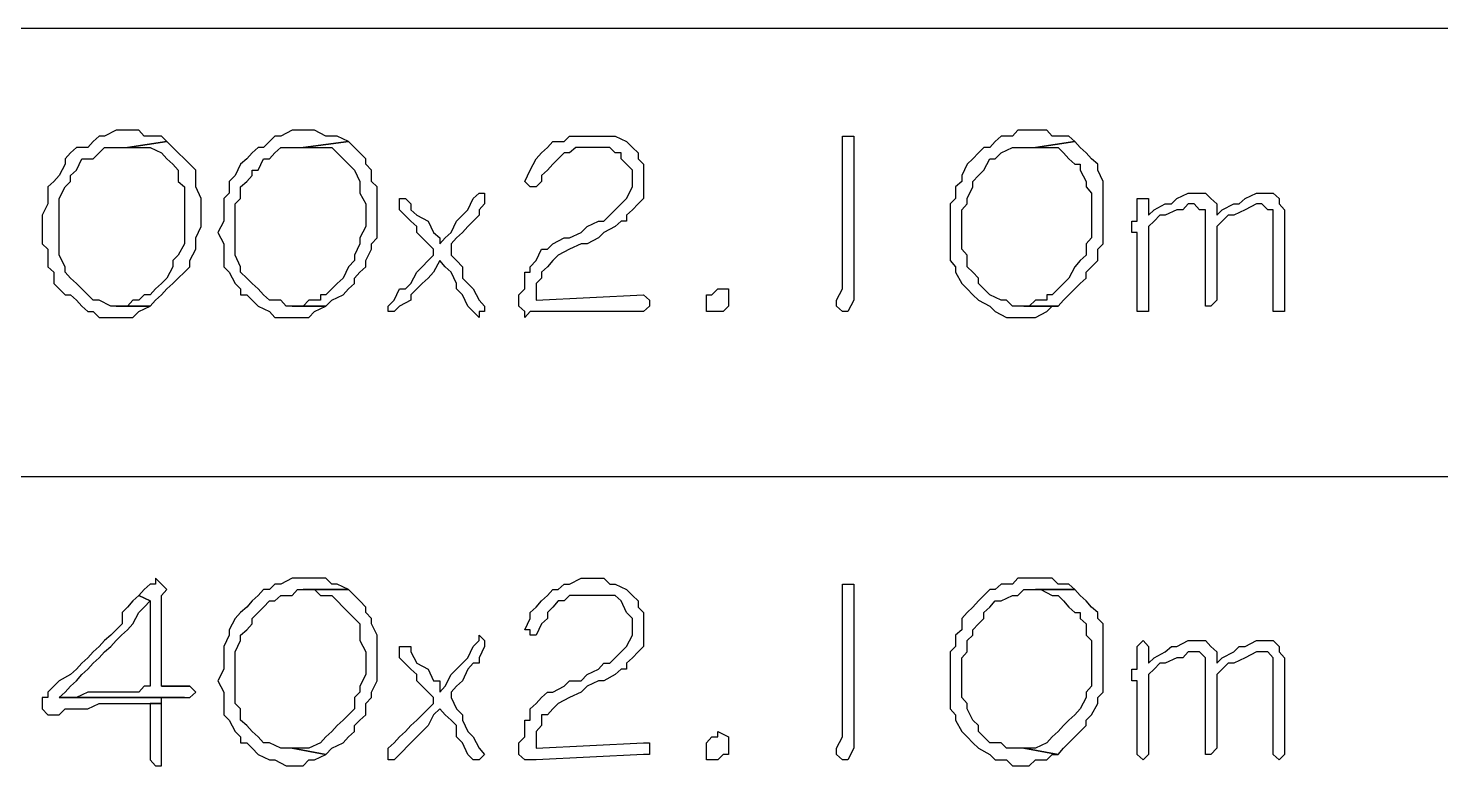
# Model space of a CAD drawing. Header units: millimetres. Extents: x -518.8 to -461.2, y 3.5 to 44.2.
# Drawn here: x -511.472 to -509.887, y 10.332 to 11.159 of the extents above; entities that cross this region are included whole.
import ezdxf

# ---------------------------------------------------------------- set-up
doc = ezdxf.new("R2010")
doc.units = ezdxf.units.MM
doc.header["$MEASUREMENT"] = 0
doc.layers.add('7', color=7, linetype='Continuous')
doc.layers.add('MYSOLIDS', color=7, linetype='Continuous')

msp = doc.modelspace()

# ---------------------------------------------------------------- linework, layer by layer
at = {"layer": '7'}
for points in [[(-513.9391, 11.1594), (-508.8339, 11.1594)], [(-513.9391, 10.6563), (-508.8339, 10.6563)]]:
    msp.add_lwpolyline(points, dxfattribs=at)
at = {"layer": 'MYSOLIDS'}
for points in [[(-511.3609, 11.0451), (-511.3669, 11.0451), (-511.3737, 11.0451), (-511.3865, 11.0383), (-511.3925, 11.0383), (-511.3993, 11.0323), (-511.4053, 11.0255), (-511.4181, 11.0255), (-511.4248, 11.0195), (-511.4308, 11.0127), (-511.4308, 11.0067), (-511.4376, 10.9939), (-511.4436, 10.9872), (-511.4504, 10.9812), (-511.4504, 10.9744), (-511.4504, 10.9684), (-511.4504, 10.9624), (-511.4564, 10.9496), (-511.4564, 10.9428), (-511.4564, 10.93), (-511.4564, 10.93), (-511.4564, 10.9172), (-511.4504, 10.9112), (-511.4504, 10.8985), (-511.4504, 10.8917), (-511.4436, 10.8857), (-511.4436, 10.8729), (-511.4376, 10.8669), (-511.4308, 10.8601), (-511.4248, 10.8601), (-511.4181, 10.8541), (-511.4121, 10.8473), (-511.4053, 10.8413), (-511.3993, 10.8413), (-511.3925, 10.8345), (-511.3797, 10.8345), (-511.3737, 10.8345), (-511.3669, 10.8345), (-511.3549, 10.8345), (-511.3481, 10.8413), (-511.3354, 10.8473), (-511.3354, 10.8473), (-511.3737, 10.8473), (-511.3737, 10.8473), (-511.3797, 10.8473), (-511.3925, 10.8541), (-511.3993, 10.8541), (-511.4053, 10.8601), (-511.4121, 10.8669), (-511.4181, 10.8729), (-511.4248, 10.8789), (-511.4308, 10.8857), (-511.4308, 10.8917), (-511.4376, 10.9045), (-511.4376, 10.9112), (-511.4376, 10.924), (-511.4376, 10.93), (-511.4376, 10.93), (-511.4376, 10.9428), (-511.4376, 10.9556), (-511.4376, 10.9624), (-511.4376, 10.9684), (-511.4308, 10.9812), (-511.4248, 10.9872), (-511.4248, 10.9939), (-511.4181, 11), (-511.4181, 11), (-511.4121, 11.0127), (-511.3993, 11.0127), (-511.3925, 11.0195), (-511.3865, 11.0255), (-511.3797, 11.0255), (-511.3669, 11.0255), (-511.3609, 11.0255), (-511.3166, 11.0323), (-511.3226, 11.0383), (-511.3293, 11.0383), (-511.3421, 11.0383), (-511.3481, 11.0451), (-511.3609, 11.0451), (-511.3609, 11.0451)], [(-511.3166, 11.0323), (-511.3609, 11.0255), (-511.3481, 11.0255), (-511.3421, 11.0255), (-511.3354, 11.0255), (-511.3226, 11.0195), (-511.3166, 11.0127), (-511.3098, 11.0067), (-511.3098, 11.0067), (-511.3038, 11), (-511.3038, 10.9872), (-511.297, 10.9812), (-511.297, 10.9744), (-511.297, 10.9624), (-511.297, 10.9496), (-511.297, 10.9496), (-511.297, 10.9428), (-511.297, 10.9368), (-511.297, 10.924), (-511.297, 10.9172), (-511.297, 10.9172), (-511.3038, 10.9045), (-511.3098, 10.8985), (-511.3098, 10.8917), (-511.3166, 10.8789), (-511.3226, 10.8729), (-511.3293, 10.8669), (-511.3354, 10.8601), (-511.3421, 10.8601), (-511.3481, 10.8541), (-511.3549, 10.8541), (-511.3609, 10.8473), (-511.3737, 10.8473), (-511.3354, 10.8473), (-511.3293, 10.8541), (-511.3226, 10.8601), (-511.3166, 10.8669), (-511.3098, 10.8729), (-511.3038, 10.8789), (-511.297, 10.8857), (-511.291, 10.8917), (-511.291, 10.8985), (-511.2842, 10.9112), (-511.2842, 10.9172), (-511.2842, 10.924), (-511.2782, 10.9368), (-511.2782, 10.9428), (-511.2782, 10.9556), (-511.2782, 10.9624), (-511.2782, 10.9684), (-511.2842, 10.9812), (-511.2842, 10.9872), (-511.2842, 11), (-511.291, 11.0067), (-511.297, 11.0127), (-511.3038, 11.0195), (-511.3038, 11.0195), (-511.3098, 11.0255), (-511.3166, 11.0323), (-511.3166, 11.0323)], [(-511.1572, 11.0451), (-511.1699, 11.0451), (-511.176, 11.0451), (-511.1887, 11.0383), (-511.1955, 11.0383), (-511.2015, 11.0323), (-511.2083, 11.0255), (-511.2143, 11.0255), (-511.2211, 11.0195), (-511.2271, 11.0127), (-511.2339, 11.0067), (-511.2399, 10.9939), (-511.2466, 10.9872), (-511.2466, 10.9812), (-511.2466, 10.9744), (-511.2527, 10.9684), (-511.2527, 10.9624), (-511.2527, 10.9496), (-511.2527, 10.9428), (-511.2594, 10.93), (-511.2594, 10.93), (-511.2527, 10.9172), (-511.2527, 10.9112), (-511.2527, 10.8985), (-511.2527, 10.8917), (-511.2466, 10.8857), (-511.2399, 10.8729), (-511.2339, 10.8669), (-511.2339, 10.8601), (-511.2271, 10.8601), (-511.2211, 10.8541), (-511.2143, 10.8473), (-511.2015, 10.8413), (-511.2015, 10.8413), (-511.1955, 10.8345), (-511.1827, 10.8345), (-511.176, 10.8345), (-511.1639, 10.8345), (-511.1572, 10.8345), (-511.1511, 10.8413), (-511.1384, 10.8473), (-511.1384, 10.8473), (-511.176, 10.8473), (-511.176, 10.8473), (-511.1827, 10.8473), (-511.1887, 10.8541), (-511.2015, 10.8541), (-511.2083, 10.8601), (-511.2143, 10.8669), (-511.2211, 10.8729), (-511.2271, 10.8789), (-511.2339, 10.8857), (-511.2339, 10.8917), (-511.2399, 10.9045), (-511.2399, 10.9112), (-511.2399, 10.924), (-511.2399, 10.93), (-511.2399, 10.93), (-511.2399, 10.9428), (-511.2399, 10.9556), (-511.2399, 10.9624), (-511.2339, 10.9684), (-511.2339, 10.9812), (-511.2271, 10.9872), (-511.2211, 10.9939), (-511.2211, 11), (-511.2143, 11), (-511.2083, 11.0127), (-511.2015, 11.0127), (-511.1955, 11.0195), (-511.1887, 11.0255), (-511.176, 11.0255), (-511.1699, 11.0255), (-511.1639, 11.0255), (-511.1128, 11.0323), (-511.1256, 11.0383), (-511.1316, 11.0383), (-511.1384, 11.0383), (-511.1511, 11.0451), (-511.1572, 11.0451), (-511.1572, 11.0451)], [(-511.1128, 11.0323), (-511.1639, 11.0255), (-511.1511, 11.0255), (-511.1444, 11.0255), (-511.1316, 11.0255), (-511.1256, 11.0195), (-511.1188, 11.0127), (-511.1128, 11.0067), (-511.1128, 11.0067), (-511.106, 11), (-511.1, 10.9872), (-511.1, 10.9812), (-511.1, 10.9744), (-511.0933, 10.9624), (-511.0933, 10.9496), (-511.0933, 10.9496), (-511.0933, 10.9428), (-511.0933, 10.9368), (-511.1, 10.924), (-511.1, 10.9172), (-511.1, 10.9172), (-511.106, 10.9045), (-511.106, 10.8985), (-511.1128, 10.8917), (-511.1188, 10.8789), (-511.1256, 10.8729), (-511.1316, 10.8669), (-511.1384, 10.8601), (-511.1444, 10.8601), (-511.1444, 10.8541), (-511.1572, 10.8541), (-511.1639, 10.8473), (-511.176, 10.8473), (-511.1384, 10.8473), (-511.1316, 10.8541), (-511.1188, 10.8601), (-511.1128, 10.8669), (-511.106, 10.8729), (-511.106, 10.8789), (-511.1, 10.8857), (-511.0933, 10.8917), (-511.0933, 10.8985), (-511.0872, 10.9112), (-511.0872, 10.9172), (-511.0805, 10.924), (-511.0805, 10.9368), (-511.0805, 10.9428), (-511.0805, 10.9556), (-511.0805, 10.9624), (-511.0805, 10.9684), (-511.0805, 10.9812), (-511.0872, 10.9872), (-511.0872, 11), (-511.0933, 11.0067), (-511.0933, 11.0127), (-511.1, 11.0195), (-511.1, 11.0195), (-511.106, 11.0255), (-511.1128, 11.0323), (-511.1128, 11.0323)], [(-510.9023, 10.8541), (-510.782, 10.8601), (-510.7752, 10.8541), (-510.7752, 10.8541), (-510.7752, 10.8473), (-510.7752, 10.8473), (-510.7752, 10.8473), (-510.7752, 10.8473), (-510.782, 10.8413), (-510.782, 10.8413), (-510.9023, 10.8413), (-510.909, 10.8413), (-510.909, 10.8413), (-510.9151, 10.8345), (-510.9151, 10.8345), (-510.9151, 10.8413), (-510.9151, 10.8413), (-510.9218, 10.8473), (-510.9218, 10.8473), (-510.9218, 10.8601), (-510.9151, 10.8669), (-510.9151, 10.8729), (-510.9151, 10.8857), (-510.909, 10.8857), (-510.909, 10.8917), (-510.9023, 10.8985), (-510.8963, 10.9112), (-510.8895, 10.9112), (-510.8835, 10.9172), (-510.8835, 10.9172), (-510.8707, 10.924), (-510.8647, 10.924), (-510.8519, 10.93), (-510.8451, 10.9368), (-510.8324, 10.9428), (-510.8263, 10.9428), (-510.8196, 10.9496), (-510.8196, 10.9496), (-510.8136, 10.9556), (-510.8068, 10.9624), (-510.8008, 10.9684), (-510.794, 10.9812), (-510.794, 10.9872), (-510.794, 10.9939), (-510.794, 11), (-510.8008, 11.0067), (-510.8068, 11.0127), (-510.8068, 11.0195), (-510.8136, 11.0195), (-510.8196, 11.0255), (-510.8324, 11.0255), (-510.8391, 11.0255), (-510.8519, 11.0255), (-510.8579, 11.0255), (-510.8647, 11.0195), (-510.8707, 11.0195), (-510.8775, 11.0127), (-510.8835, 11.0067), (-510.8895, 11), (-510.8895, 11), (-510.8963, 10.9939), (-510.8963, 10.9872), (-510.9023, 10.9812), (-510.909, 10.9812), (-510.909, 10.9812), (-510.909, 10.9812), (-510.9151, 10.9872), (-510.9151, 10.9872), (-510.909, 11), (-510.909, 11), (-510.9023, 11.0127), (-510.8963, 11.0195), (-510.8963, 11.0195), (-510.8895, 11.0255), (-510.8835, 11.0323), (-510.8775, 11.0323), (-510.8707, 11.0323), (-510.8647, 11.0383), (-510.8519, 11.0383), (-510.8451, 11.0383), (-510.8391, 11.0383), (-510.8263, 11.0383), (-510.8196, 11.0383), (-510.8136, 11.0383), (-510.8008, 11.0323), (-510.794, 11.0255), (-510.794, 11.0255), (-510.788, 11.0195), (-510.788, 11.0127), (-510.782, 11.0067), (-510.782, 10.9939), (-510.782, 10.9872), (-510.782, 10.9812), (-510.782, 10.9744), (-510.782, 10.9684), (-510.788, 10.9624), (-510.794, 10.9556), (-510.8008, 10.9496), (-510.8008, 10.9428), (-510.8068, 10.9428), (-510.8136, 10.9368), (-510.8263, 10.93), (-510.8324, 10.924), (-510.8451, 10.9172), (-510.8519, 10.9172), (-510.8647, 10.9112), (-510.8647, 10.9112), (-510.8775, 10.9045), (-510.8835, 10.8985), (-510.8895, 10.8917), (-510.8963, 10.8857), (-510.8963, 10.8789), (-510.9023, 10.8729), (-510.9023, 10.8601), (-510.9023, 10.8541), (-510.9023, 10.8541), (-510.9023, 10.8541), (-510.9023, 10.8541)], [(-510.5654, 10.8473), (-510.5654, 10.8541), (-510.5587, 10.8669), (-510.5587, 10.8669), (-510.5587, 10.8789), (-510.5587, 10.8857), (-510.5587, 10.8985), (-510.5587, 10.9045), (-510.5587, 10.9172), (-510.5587, 10.924), (-510.5587, 10.9368), (-510.5587, 10.9428), (-510.5587, 10.9556), (-510.5587, 10.9624), (-510.5587, 10.9744), (-510.5587, 10.9812), (-510.5587, 10.9872), (-510.5587, 10.9939), (-510.5587, 11.0067), (-510.5587, 11.0127), (-510.5587, 11.0255), (-510.5587, 11.0323), (-510.5587, 11.0383), (-510.5587, 11.0383), (-510.5527, 11.0383), (-510.5527, 11.0383), (-510.5459, 11.0383), (-510.5459, 11.0383), (-510.5459, 11.0255), (-510.5459, 11.0195), (-510.5459, 11.0127), (-510.5459, 11), (-510.5459, 10.9939), (-510.5459, 10.9812), (-510.5459, 10.9744), (-510.5459, 10.9684), (-510.5459, 10.9556), (-510.5459, 10.9496), (-510.5459, 10.9368), (-510.5459, 10.93), (-510.5459, 10.9172), (-510.5459, 10.9112), (-510.5459, 10.8985), (-510.5459, 10.8917), (-510.5459, 10.8789), (-510.5459, 10.8729), (-510.5459, 10.8601), (-510.5459, 10.8601), (-510.5459, 10.8541), (-510.5459, 10.8541), (-510.5527, 10.8413), (-510.5527, 10.8413), (-510.5587, 10.8413), (-510.5587, 10.8413), (-510.5587, 10.8413), (-510.5587, 10.8413), (-510.5654, 10.8473), (-510.5654, 10.8473), (-510.5654, 10.8473), (-510.5654, 10.8473), (-510.5654, 10.8473)], [(-510.3421, 11.0451), (-510.3489, 11.0451), (-510.3617, 11.0451), (-510.3677, 11.0383), (-510.3805, 11.0383), (-510.3872, 11.0323), (-510.3933, 11.0255), (-510.4, 11.0255), (-510.406, 11.0195), (-510.4121, 11.0127), (-510.4188, 11.0067), (-510.4248, 10.9939), (-510.4248, 10.9872), (-510.4316, 10.9812), (-510.4316, 10.9744), (-510.4316, 10.9684), (-510.4376, 10.9624), (-510.4376, 10.9496), (-510.4376, 10.9428), (-510.4376, 10.93), (-510.4376, 10.93), (-510.4376, 10.9172), (-510.4376, 10.9112), (-510.4376, 10.8985), (-510.4316, 10.8917), (-510.4316, 10.8857), (-510.4248, 10.8729), (-510.4188, 10.8669), (-510.4121, 10.8601), (-510.4121, 10.8601), (-510.406, 10.8541), (-510.3933, 10.8473), (-510.3872, 10.8413), (-510.3872, 10.8413), (-510.3745, 10.8345), (-510.3677, 10.8345), (-510.3549, 10.8345), (-510.3489, 10.8345), (-510.3421, 10.8345), (-510.3293, 10.8413), (-510.3233, 10.8473), (-510.3166, 10.8473), (-510.3549, 10.8473), (-510.3549, 10.8473), (-510.3677, 10.8473), (-510.3745, 10.8541), (-510.3805, 10.8541), (-510.3933, 10.8601), (-510.4, 10.8669), (-510.406, 10.8729), (-510.406, 10.8789), (-510.4121, 10.8857), (-510.4188, 10.8917), (-510.4188, 10.9045), (-510.4248, 10.9112), (-510.4248, 10.924), (-510.4248, 10.93), (-510.4248, 10.93), (-510.4248, 10.9428), (-510.4248, 10.9556), (-510.4188, 10.9624), (-510.4188, 10.9684), (-510.4121, 10.9812), (-510.4121, 10.9872), (-510.406, 10.9939), (-510.4, 11), (-510.4, 11), (-510.3933, 11.0127), (-510.3872, 11.0127), (-510.3805, 11.0195), (-510.3677, 11.0255), (-510.3617, 11.0255), (-510.3549, 11.0255), (-510.3421, 11.0255), (-510.2978, 11.0323), (-510.3045, 11.0383), (-510.3166, 11.0383), (-510.3233, 11.0383), (-510.3293, 11.0451), (-510.3421, 11.0451), (-510.3421, 11.0451)], [(-510.2978, 11.0323), (-510.3421, 11.0255), (-510.3361, 11.0255), (-510.3233, 11.0255), (-510.3166, 11.0255), (-510.3105, 11.0195), (-510.3045, 11.0127), (-510.2978, 11.0067), (-510.2918, 11.0067), (-510.2918, 11), (-510.285, 10.9872), (-510.285, 10.9812), (-510.279, 10.9744), (-510.279, 10.9624), (-510.279, 10.9496), (-510.279, 10.9496), (-510.279, 10.9428), (-510.279, 10.9368), (-510.279, 10.924), (-510.285, 10.9172), (-510.285, 10.9172), (-510.285, 10.9045), (-510.2918, 10.8985), (-510.2978, 10.8917), (-510.3045, 10.8789), (-510.3105, 10.8729), (-510.3166, 10.8669), (-510.3233, 10.8601), (-510.3293, 10.8601), (-510.3293, 10.8541), (-510.3421, 10.8541), (-510.3489, 10.8473), (-510.3549, 10.8473), (-510.3166, 10.8473), (-510.3105, 10.8541), (-510.3045, 10.8601), (-510.2978, 10.8669), (-510.2918, 10.8729), (-510.285, 10.8789), (-510.285, 10.8857), (-510.279, 10.8917), (-510.2722, 10.8985), (-510.2722, 10.9112), (-510.2662, 10.9172), (-510.2662, 10.924), (-510.2662, 10.9368), (-510.2662, 10.9428), (-510.2662, 10.9556), (-510.2662, 10.9624), (-510.2662, 10.9684), (-510.2662, 10.9812), (-510.2662, 10.9872), (-510.2722, 11), (-510.2722, 11.0067), (-510.279, 11.0127), (-510.285, 11.0195), (-510.285, 11.0195), (-510.2918, 11.0255), (-510.2978, 11.0323), (-510.2978, 11.0323)], [(-511.0105, 10.8985), (-511.0173, 10.8857), (-511.0233, 10.8789), (-511.0301, 10.8729), (-511.0361, 10.8669), (-511.0429, 10.8601), (-511.0429, 10.8541), (-511.0557, 10.8473), (-511.0617, 10.8413), (-511.0617, 10.8413), (-511.0684, 10.8413), (-511.0684, 10.8413), (-511.0684, 10.8473), (-511.0684, 10.8473), (-511.0684, 10.8473), (-511.0617, 10.8541), (-511.0557, 10.8669), (-511.0489, 10.8669), (-511.0429, 10.8729), (-511.0361, 10.8857), (-511.0301, 10.8917), (-511.0233, 10.8985), (-511.0173, 10.9045), (-511.0173, 10.9112), (-511.0233, 10.9172), (-511.0301, 10.924), (-511.0361, 10.93), (-511.0361, 10.9368), (-511.0429, 10.9428), (-511.0557, 10.9556), (-511.0557, 10.9624), (-511.0557, 10.9624), (-511.0557, 10.9684), (-511.0557, 10.9684), (-511.0489, 10.9684), (-511.0489, 10.9684), (-511.0489, 10.9684), (-511.0429, 10.9624), (-511.0429, 10.9556), (-511.0361, 10.9496), (-511.0233, 10.9428), (-511.0173, 10.93), (-511.0105, 10.924), (-511.0105, 10.9172), (-511.0105, 10.9172), (-511.0045, 10.924), (-510.9978, 10.93), (-510.9918, 10.9428), (-510.985, 10.9496), (-510.979, 10.9556), (-510.973, 10.9684), (-510.9662, 10.9744), (-510.9662, 10.9744), (-510.9602, 10.9744), (-510.9602, 10.9744), (-510.9602, 10.9684), (-510.9602, 10.9684), (-510.9602, 10.9624), (-510.9662, 10.9556), (-510.9662, 10.9496), (-510.973, 10.9428), (-510.979, 10.9368), (-510.985, 10.93), (-510.9918, 10.924), (-510.9978, 10.9172), (-510.9978, 10.9045), (-510.9918, 10.8985), (-510.985, 10.8917), (-510.985, 10.8789), (-510.979, 10.8729), (-510.973, 10.8669), (-510.973, 10.8669), (-510.9662, 10.8541), (-510.9602, 10.8473), (-510.9602, 10.8413), (-510.9662, 10.8413), (-510.9662, 10.8413), (-510.9662, 10.8345), (-510.9662, 10.8345), (-510.973, 10.8413), (-510.979, 10.8473), (-510.985, 10.8601), (-510.9918, 10.8669), (-510.9918, 10.8729), (-510.9978, 10.8857), (-511.0045, 10.8917), (-511.0105, 10.8985), (-511.0105, 10.8985), (-511.0105, 10.8985), (-511.0105, 10.8985)], [(-510.1384, 10.9496), (-510.1324, 10.9556), (-510.1196, 10.9624), (-510.1136, 10.9624), (-510.1068, 10.9684), (-510.094, 10.9744), (-510.088, 10.9744), (-510.0812, 10.9744), (-510.0752, 10.9744), (-510.0684, 10.9684), (-510.0684, 10.9624), (-510.0624, 10.9556), (-510.0624, 10.9428), (-510.0624, 10.9368), (-510.0624, 10.924), (-510.0624, 10.9172), (-510.0624, 10.9045), (-510.0624, 10.8985), (-510.0624, 10.8857), (-510.0624, 10.8789), (-510.0624, 10.8669), (-510.0624, 10.8601), (-510.0624, 10.8601), (-510.0624, 10.8473), (-510.0624, 10.8473), (-510.0624, 10.8413), (-510.0624, 10.8413), (-510.0684, 10.8413), (-510.0684, 10.8413), (-510.0752, 10.8413), (-510.0752, 10.8413), (-510.0752, 10.8541), (-510.0752, 10.8541), (-510.0752, 10.8669), (-510.0752, 10.8729), (-510.0752, 10.8857), (-510.0752, 10.8917), (-510.0752, 10.8985), (-510.0752, 10.9045), (-510.0752, 10.9172), (-510.0752, 10.924), (-510.0752, 10.9368), (-510.0752, 10.9428), (-510.0752, 10.9556), (-510.0812, 10.9556), (-510.088, 10.9624), (-510.088, 10.9624), (-510.094, 10.9624), (-510.1068, 10.9556), (-510.1068, 10.9556), (-510.1196, 10.9496), (-510.1256, 10.9496), (-510.1324, 10.9428), (-510.1384, 10.9368), (-510.1384, 10.8541), (-510.1451, 10.8473), (-510.1451, 10.8473), (-510.1451, 10.8473), (-510.1451, 10.8473), (-510.1511, 10.8473), (-510.1511, 10.8473), (-510.1511, 10.8541), (-510.1511, 10.8541), (-510.1511, 10.9428), (-510.1511, 10.9428), (-510.1511, 10.9556), (-510.1579, 10.9556), (-510.1639, 10.9624), (-510.1639, 10.9624), (-510.1707, 10.9624), (-510.1767, 10.9556), (-510.1835, 10.9556), (-510.1963, 10.9496), (-510.2023, 10.9496), (-510.209, 10.9428), (-510.2151, 10.9368), (-510.2151, 10.8473), (-510.2151, 10.8413), (-510.2151, 10.8413), (-510.2211, 10.8413), (-510.2211, 10.8413), (-510.2278, 10.8413), (-510.2278, 10.8413), (-510.2278, 10.8473), (-510.2278, 10.8473), (-510.2278, 10.93), (-510.2278, 10.93), (-510.2278, 10.93), (-510.2339, 10.93), (-510.2339, 10.93), (-510.2339, 10.93), (-510.2339, 10.93), (-510.2339, 10.9368), (-510.2339, 10.9368), (-510.2339, 10.9428), (-510.2339, 10.9428), (-510.2278, 10.9428), (-510.2278, 10.9428), (-510.2278, 10.9624), (-510.2278, 10.9684), (-510.2278, 10.9684), (-510.2211, 10.9684), (-510.2211, 10.9684), (-510.2151, 10.9684), (-510.2151, 10.9684), (-510.2151, 10.9624), (-510.2151, 10.9624), (-510.2151, 10.9496), (-510.209, 10.9556), (-510.1963, 10.9624), (-510.1895, 10.9624), (-510.1835, 10.9684), (-510.1707, 10.9744), (-510.1639, 10.9744), (-510.1579, 10.9744), (-510.1511, 10.9744), (-510.1451, 10.9684), (-510.1384, 10.9624), (-510.1384, 10.9496), (-510.1384, 10.9496), (-510.1384, 10.9496), (-510.1384, 10.9496), (-510.1384, 10.9496)], [(-510.7053, 10.8413), (-510.7113, 10.8413), (-510.7113, 10.8413), (-510.7113, 10.8473), (-510.7113, 10.8473), (-510.7113, 10.8601), (-510.7053, 10.8601), (-510.6985, 10.8669), (-510.6985, 10.8669), (-510.6865, 10.8669), (-510.6865, 10.8669), (-510.6865, 10.8541), (-510.6865, 10.8541), (-510.6865, 10.8473), (-510.6925, 10.8413), (-510.6985, 10.8413), (-510.7053, 10.8413), (-510.7053, 10.8413), (-510.7053, 10.8413), (-510.7053, 10.8413)], [(-511.3293, 10.5421), (-511.3293, 10.5353), (-511.3354, 10.5353), (-511.3421, 10.5293), (-511.3481, 10.5225), (-511.3354, 10.5165), (-511.3354, 10.5097), (-511.3354, 10.4969), (-511.3354, 10.4909), (-511.3354, 10.4782), (-511.3354, 10.4782), (-511.3354, 10.4654), (-511.3354, 10.4594), (-511.3354, 10.4526), (-511.3354, 10.4398), (-511.3354, 10.427), (-511.3354, 10.421), (-511.3421, 10.421), (-511.3481, 10.4142), (-511.3609, 10.4142), (-511.3669, 10.4142), (-511.3797, 10.4142), (-511.3865, 10.4142), (-511.3865, 10.4142), (-511.3993, 10.4142), (-511.4053, 10.4142), (-511.4181, 10.4082), (-511.4248, 10.4082), (-511.4376, 10.4082), (-511.297, 10.4082), (-511.291, 10.4082), (-511.2842, 10.4142), (-511.291, 10.421), (-511.3226, 10.421), (-511.3226, 10.4338), (-511.3226, 10.4398), (-511.3226, 10.4466), (-511.3226, 10.4594), (-511.3226, 10.4654), (-511.3226, 10.4782), (-511.3226, 10.4842), (-511.3226, 10.4969), (-511.3226, 10.5037), (-511.3226, 10.5165), (-511.3226, 10.5225), (-511.3166, 10.5293), (-511.3226, 10.5353), (-511.3293, 10.5421), (-511.3293, 10.5421)], [(-511.1572, 10.5421), (-511.1699, 10.5421), (-511.176, 10.5421), (-511.1887, 10.5353), (-511.1955, 10.5353), (-511.2015, 10.5293), (-511.2083, 10.5293), (-511.2143, 10.5225), (-511.2211, 10.5165), (-511.2271, 10.5097), (-511.2339, 10.5037), (-511.2399, 10.4969), (-511.2466, 10.4842), (-511.2466, 10.4782), (-511.2466, 10.4782), (-511.2527, 10.4654), (-511.2527, 10.4594), (-511.2527, 10.4466), (-511.2527, 10.4398), (-511.2594, 10.427), (-511.2594, 10.427), (-511.2527, 10.4142), (-511.2527, 10.4082), (-511.2527, 10.3954), (-511.2527, 10.3887), (-511.2466, 10.3827), (-511.2399, 10.3699), (-511.2339, 10.3639), (-511.2339, 10.3571), (-511.2271, 10.3571), (-511.2211, 10.3511), (-511.2143, 10.3443), (-511.2015, 10.3383), (-511.2015, 10.3383), (-511.1955, 10.3383), (-511.1827, 10.3315), (-511.176, 10.3315), (-511.1639, 10.3315), (-511.1572, 10.3383), (-511.1511, 10.3383), (-511.1384, 10.3443), (-511.1384, 10.3443), (-511.176, 10.3511), (-511.176, 10.3511), (-511.1827, 10.3511), (-511.1887, 10.3511), (-511.2015, 10.3571), (-511.2083, 10.3571), (-511.2143, 10.3639), (-511.2211, 10.3699), (-511.2271, 10.3766), (-511.2339, 10.3827), (-511.2339, 10.3954), (-511.2399, 10.4015), (-511.2399, 10.4082), (-511.2399, 10.421), (-511.2399, 10.427), (-511.2399, 10.4338), (-511.2399, 10.4398), (-511.2399, 10.4526), (-511.2399, 10.4594), (-511.2339, 10.4721), (-511.2339, 10.4782), (-511.2271, 10.4842), (-511.2211, 10.4909), (-511.2211, 10.4969), (-511.2143, 10.5037), (-511.2083, 10.5097), (-511.2015, 10.5165), (-511.1955, 10.5165), (-511.1887, 10.5225), (-511.176, 10.5225), (-511.1699, 10.5293), (-511.1639, 10.5293), (-511.1128, 10.5293), (-511.1256, 10.5353), (-511.1316, 10.5353), (-511.1384, 10.5421), (-511.1511, 10.5421), (-511.1572, 10.5421), (-511.1572, 10.5421)], [(-510.9023, 10.3511), (-510.782, 10.3571), (-510.7752, 10.3571), (-510.7752, 10.3571), (-510.7752, 10.3511), (-510.7752, 10.3511), (-510.7752, 10.3443), (-510.7752, 10.3443), (-510.782, 10.3443), (-510.782, 10.3443), (-510.9023, 10.3383), (-510.909, 10.3383), (-510.909, 10.3383), (-510.9151, 10.3383), (-510.9151, 10.3383), (-510.9151, 10.3383), (-510.9151, 10.3383), (-510.9218, 10.3443), (-510.9218, 10.3443), (-510.9218, 10.3571), (-510.9151, 10.3639), (-510.9151, 10.3766), (-510.9151, 10.3827), (-510.909, 10.3827), (-510.909, 10.3954), (-510.9023, 10.4015), (-510.8963, 10.4082), (-510.8895, 10.4142), (-510.8835, 10.4142), (-510.8835, 10.4142), (-510.8707, 10.421), (-510.8647, 10.427), (-510.8519, 10.427), (-510.8451, 10.4338), (-510.8324, 10.4398), (-510.8263, 10.4466), (-510.8196, 10.4466), (-510.8196, 10.4466), (-510.8136, 10.4526), (-510.8068, 10.4594), (-510.8008, 10.4654), (-510.794, 10.4782), (-510.794, 10.4842), (-510.794, 10.4909), (-510.794, 10.4969), (-510.8008, 10.5037), (-510.8068, 10.5165), (-510.8068, 10.5165), (-510.8136, 10.5225), (-510.8196, 10.5225), (-510.8324, 10.5225), (-510.8391, 10.5225), (-510.8519, 10.5225), (-510.8579, 10.5225), (-510.8647, 10.5225), (-510.8707, 10.5165), (-510.8775, 10.5165), (-510.8835, 10.5097), (-510.8895, 10.5037), (-510.8895, 10.4969), (-510.8963, 10.4909), (-510.8963, 10.4909), (-510.9023, 10.4782), (-510.909, 10.4782), (-510.909, 10.4842), (-510.909, 10.4842), (-510.9151, 10.4842), (-510.9151, 10.4842), (-510.909, 10.4969), (-510.909, 10.5037), (-510.9023, 10.5097), (-510.8963, 10.5165), (-510.8963, 10.5165), (-510.8895, 10.5225), (-510.8835, 10.5293), (-510.8775, 10.5293), (-510.8707, 10.5353), (-510.8647, 10.5353), (-510.8519, 10.5421), (-510.8451, 10.5421), (-510.8391, 10.5421), (-510.8263, 10.5421), (-510.8196, 10.5353), (-510.8136, 10.5353), (-510.8008, 10.5293), (-510.794, 10.5225), (-510.794, 10.5225), (-510.788, 10.5165), (-510.788, 10.5097), (-510.782, 10.5037), (-510.782, 10.4969), (-510.782, 10.4909), (-510.782, 10.4782), (-510.782, 10.4721), (-510.782, 10.4654), (-510.788, 10.4594), (-510.794, 10.4526), (-510.8008, 10.4466), (-510.8008, 10.4398), (-510.8068, 10.4398), (-510.8136, 10.4338), (-510.8263, 10.427), (-510.8324, 10.427), (-510.8451, 10.421), (-510.8519, 10.4142), (-510.8647, 10.4082), (-510.8647, 10.4082), (-510.8775, 10.4015), (-510.8835, 10.3954), (-510.8895, 10.3887), (-510.8963, 10.3887), (-510.8963, 10.3766), (-510.9023, 10.3699), (-510.9023, 10.3639), (-510.9023, 10.3511), (-510.9023, 10.3511), (-510.9023, 10.3511), (-510.9023, 10.3511)], [(-510.3421, 10.5421), (-510.3489, 10.5421), (-510.3617, 10.5421), (-510.3677, 10.5353), (-510.3805, 10.5353), (-510.3872, 10.5293), (-510.3933, 10.5293), (-510.4, 10.5225), (-510.406, 10.5165), (-510.4121, 10.5097), (-510.4188, 10.5037), (-510.4248, 10.4969), (-510.4248, 10.4842), (-510.4316, 10.4782), (-510.4316, 10.4782), (-510.4316, 10.4654), (-510.4376, 10.4594), (-510.4376, 10.4466), (-510.4376, 10.4398), (-510.4376, 10.427), (-510.4376, 10.427), (-510.4376, 10.4142), (-510.4376, 10.4082), (-510.4376, 10.3954), (-510.4316, 10.3887), (-510.4316, 10.3827), (-510.4248, 10.3699), (-510.4188, 10.3639), (-510.4121, 10.3571), (-510.4121, 10.3571), (-510.406, 10.3511), (-510.3933, 10.3443), (-510.3872, 10.3383), (-510.3872, 10.3383), (-510.3745, 10.3383), (-510.3677, 10.3315), (-510.3549, 10.3315), (-510.3489, 10.3315), (-510.3421, 10.3383), (-510.3293, 10.3383), (-510.3233, 10.3443), (-510.3166, 10.3443), (-510.3549, 10.3511), (-510.3549, 10.3511), (-510.3677, 10.3511), (-510.3745, 10.3511), (-510.3805, 10.3571), (-510.3933, 10.3571), (-510.4, 10.3639), (-510.406, 10.3699), (-510.406, 10.3766), (-510.4121, 10.3827), (-510.4188, 10.3954), (-510.4188, 10.4015), (-510.4248, 10.4082), (-510.4248, 10.421), (-510.4248, 10.427), (-510.4248, 10.4338), (-510.4248, 10.4398), (-510.4248, 10.4526), (-510.4188, 10.4594), (-510.4188, 10.4721), (-510.4121, 10.4782), (-510.4121, 10.4842), (-510.406, 10.4909), (-510.4, 10.4969), (-510.4, 10.5037), (-510.3933, 10.5097), (-510.3872, 10.5165), (-510.3805, 10.5165), (-510.3677, 10.5225), (-510.3617, 10.5225), (-510.3549, 10.5293), (-510.3421, 10.5293), (-510.2978, 10.5293), (-510.3045, 10.5353), (-510.3166, 10.5353), (-510.3233, 10.5421), (-510.3293, 10.5421), (-510.3421, 10.5421), (-510.3421, 10.5421)], [(-511.1128, 10.5293), (-511.1639, 10.5293), (-511.1511, 10.5293), (-511.1444, 10.5225), (-511.1316, 10.5225), (-511.1256, 10.5165), (-511.1188, 10.5097), (-511.1128, 10.5037), (-511.1128, 10.5037), (-511.106, 10.4969), (-511.1, 10.4909), (-511.1, 10.4782), (-511.1, 10.4721), (-511.0933, 10.4594), (-511.0933, 10.4526), (-511.0933, 10.4526), (-511.0933, 10.4398), (-511.0933, 10.4338), (-511.1, 10.421), (-511.1, 10.4142), (-511.1, 10.4142), (-511.106, 10.4082), (-511.106, 10.3954), (-511.1128, 10.3887), (-511.1188, 10.3827), (-511.1256, 10.3766), (-511.1316, 10.3699), (-511.1384, 10.3639), (-511.1444, 10.3571), (-511.1444, 10.3571), (-511.1572, 10.3511), (-511.1639, 10.3511), (-511.176, 10.3511), (-511.1384, 10.3443), (-511.1316, 10.3511), (-511.1188, 10.3571), (-511.1128, 10.3639), (-511.106, 10.3699), (-511.106, 10.3766), (-511.1, 10.3827), (-511.0933, 10.3887), (-511.0933, 10.4015), (-511.0872, 10.4082), (-511.0872, 10.4142), (-511.0805, 10.427), (-511.0805, 10.4338), (-511.0805, 10.4466), (-511.0805, 10.4526), (-511.0805, 10.4594), (-511.0805, 10.4721), (-511.0805, 10.4782), (-511.0872, 10.4909), (-511.0872, 10.4969), (-511.0933, 10.5037), (-511.0933, 10.5097), (-511.1, 10.5165), (-511.1, 10.5165), (-511.106, 10.5225), (-511.1128, 10.5293), (-511.1128, 10.5293)], [(-510.5654, 10.3443), (-510.5654, 10.3511), (-510.5587, 10.3639), (-510.5587, 10.3639), (-510.5587, 10.3766), (-510.5587, 10.3827), (-510.5587, 10.3954), (-510.5587, 10.4082), (-510.5587, 10.4142), (-510.5587, 10.421), (-510.5587, 10.4338), (-510.5587, 10.4398), (-510.5587, 10.4526), (-510.5587, 10.4594), (-510.5587, 10.4721), (-510.5587, 10.4782), (-510.5587, 10.4842), (-510.5587, 10.4969), (-510.5587, 10.5037), (-510.5587, 10.5097), (-510.5587, 10.5225), (-510.5587, 10.5293), (-510.5587, 10.5353), (-510.5587, 10.5353), (-510.5527, 10.5353), (-510.5527, 10.5353), (-510.5459, 10.5353), (-510.5459, 10.5353), (-510.5459, 10.5293), (-510.5459, 10.5165), (-510.5459, 10.5097), (-510.5459, 10.5037), (-510.5459, 10.4909), (-510.5459, 10.4842), (-510.5459, 10.4721), (-510.5459, 10.4654), (-510.5459, 10.4526), (-510.5459, 10.4466), (-510.5459, 10.4338), (-510.5459, 10.427), (-510.5459, 10.4142), (-510.5459, 10.4082), (-510.5459, 10.3954), (-510.5459, 10.3887), (-510.5459, 10.3766), (-510.5459, 10.3699), (-510.5459, 10.3571), (-510.5459, 10.3571), (-510.5459, 10.3511), (-510.5459, 10.3511), (-510.5527, 10.3383), (-510.5527, 10.3383), (-510.5587, 10.3383), (-510.5587, 10.3383), (-510.5587, 10.3383), (-510.5587, 10.3383), (-510.5654, 10.3443), (-510.5654, 10.3443), (-510.5654, 10.3443), (-510.5654, 10.3443), (-510.5654, 10.3443)], [(-510.2978, 10.5293), (-510.3421, 10.5293), (-510.3361, 10.5293), (-510.3233, 10.5225), (-510.3166, 10.5225), (-510.3105, 10.5165), (-510.3045, 10.5097), (-510.2978, 10.5037), (-510.2918, 10.5037), (-510.2918, 10.4969), (-510.285, 10.4909), (-510.285, 10.4782), (-510.279, 10.4721), (-510.279, 10.4594), (-510.279, 10.4526), (-510.279, 10.4526), (-510.279, 10.4398), (-510.279, 10.4338), (-510.279, 10.421), (-510.285, 10.4142), (-510.285, 10.4142), (-510.285, 10.4082), (-510.2918, 10.3954), (-510.2978, 10.3887), (-510.3045, 10.3827), (-510.3105, 10.3766), (-510.3166, 10.3699), (-510.3233, 10.3639), (-510.3293, 10.3571), (-510.3293, 10.3571), (-510.3421, 10.3511), (-510.3489, 10.3511), (-510.3549, 10.3511), (-510.3166, 10.3443), (-510.3105, 10.3511), (-510.3045, 10.3571), (-510.2978, 10.3639), (-510.2918, 10.3699), (-510.285, 10.3766), (-510.285, 10.3827), (-510.279, 10.3887), (-510.2722, 10.4015), (-510.2722, 10.4082), (-510.2662, 10.4142), (-510.2662, 10.427), (-510.2662, 10.4338), (-510.2662, 10.4466), (-510.2662, 10.4526), (-510.2662, 10.4594), (-510.2662, 10.4721), (-510.2662, 10.4782), (-510.2662, 10.4909), (-510.2722, 10.4969), (-510.2722, 10.5037), (-510.279, 10.5097), (-510.285, 10.5165), (-510.285, 10.5165), (-510.2918, 10.5225), (-510.2978, 10.5293), (-510.2978, 10.5293)], [(-511.3481, 10.5225), (-511.3549, 10.5165), (-511.3609, 10.5097), (-511.3669, 10.5037), (-511.3669, 10.4909), (-511.3737, 10.4842), (-511.3797, 10.4782), (-511.3865, 10.4721), (-511.3925, 10.4654), (-511.3993, 10.4594), (-511.4053, 10.4526), (-511.4121, 10.4466), (-511.4181, 10.4398), (-511.4248, 10.4338), (-511.4376, 10.427), (-511.4436, 10.421), (-511.4504, 10.4142), (-511.4504, 10.4082), (-511.4564, 10.4082), (-511.4564, 10.3954), (-511.4564, 10.3954), (-511.4504, 10.3887), (-511.4436, 10.3887), (-511.4376, 10.3887), (-511.4308, 10.3954), (-511.4248, 10.3954), (-511.4121, 10.3954), (-511.4053, 10.3954), (-511.3925, 10.4015), (-511.3865, 10.4015), (-511.3737, 10.4015), (-511.3669, 10.4015), (-511.3549, 10.4015), (-511.3481, 10.4015), (-511.3354, 10.4015), (-511.3226, 10.4015), (-511.3226, 10.4082), (-511.3098, 10.4082), (-511.3098, 10.4082), (-511.297, 10.4082), (-511.4376, 10.4082), (-511.4308, 10.4142), (-511.4248, 10.421), (-511.4181, 10.427), (-511.4121, 10.4338), (-511.4053, 10.4398), (-511.3993, 10.4466), (-511.3925, 10.4526), (-511.3865, 10.4594), (-511.3797, 10.4654), (-511.3737, 10.4721), (-511.3677, 10.4782), (-511.3609, 10.4842), (-511.3549, 10.4909), (-511.3481, 10.5037), (-511.3421, 10.5097), (-511.3354, 10.5165), (-511.3481, 10.5225), (-511.3481, 10.5225)], [(-511.0105, 10.3954), (-511.0173, 10.3887), (-511.0233, 10.3766), (-511.0301, 10.3699), (-511.0361, 10.3639), (-511.0429, 10.3571), (-511.0429, 10.3571), (-511.0557, 10.3443), (-511.0617, 10.3383), (-511.0617, 10.3383), (-511.0684, 10.3383), (-511.0684, 10.3383), (-511.0684, 10.3443), (-511.0684, 10.3443), (-511.0684, 10.3511), (-511.0617, 10.3571), (-511.0557, 10.3639), (-511.0489, 10.3699), (-511.0429, 10.3766), (-511.0361, 10.3827), (-511.0301, 10.3887), (-511.0233, 10.3954), (-511.0173, 10.4015), (-511.0173, 10.4082), (-511.0233, 10.4142), (-511.0301, 10.421), (-511.0361, 10.427), (-511.0361, 10.4338), (-511.0429, 10.4398), (-511.0557, 10.4526), (-511.0557, 10.4594), (-511.0557, 10.4594), (-511.0557, 10.4654), (-511.0557, 10.4654), (-511.0489, 10.4654), (-511.0489, 10.4654), (-511.0489, 10.4654), (-511.0429, 10.4654), (-511.0429, 10.4594), (-511.0361, 10.4466), (-511.0233, 10.4398), (-511.0173, 10.427), (-511.0105, 10.427), (-511.0105, 10.4142), (-511.0105, 10.4142), (-511.0045, 10.421), (-510.9978, 10.4338), (-510.9918, 10.4398), (-510.985, 10.4466), (-510.979, 10.4526), (-510.973, 10.4654), (-510.9662, 10.4721), (-510.9662, 10.4782), (-510.9602, 10.4721), (-510.9602, 10.4721), (-510.9602, 10.4654), (-510.9602, 10.4654), (-510.9602, 10.4654), (-510.9662, 10.4526), (-510.9662, 10.4466), (-510.973, 10.4466), (-510.979, 10.4398), (-510.985, 10.427), (-510.9918, 10.421), (-510.9978, 10.4142), (-510.9978, 10.4082), (-510.9918, 10.3954), (-510.985, 10.3887), (-510.985, 10.3827), (-510.979, 10.3699), (-510.973, 10.3639), (-510.973, 10.3639), (-510.9662, 10.3511), (-510.9602, 10.3443), (-510.9602, 10.3443), (-510.9662, 10.3383), (-510.9662, 10.3383), (-510.9662, 10.3383), (-510.9662, 10.3383), (-510.973, 10.3383), (-510.979, 10.3443), (-510.985, 10.3571), (-510.9918, 10.3639), (-510.9918, 10.3766), (-510.9978, 10.3827), (-511.0045, 10.3887), (-511.0105, 10.3954), (-511.0105, 10.3954), (-511.0105, 10.3954), (-511.0105, 10.3954)], [(-510.1384, 10.4466), (-510.1324, 10.4526), (-510.1196, 10.4594), (-510.1136, 10.4654), (-510.1068, 10.4654), (-510.094, 10.4721), (-510.088, 10.4721), (-510.0812, 10.4721), (-510.0752, 10.4721), (-510.0684, 10.4654), (-510.0684, 10.4594), (-510.0624, 10.4526), (-510.0624, 10.4398), (-510.0624, 10.4338), (-510.0624, 10.427), (-510.0624, 10.4142), (-510.0624, 10.4082), (-510.0624, 10.3954), (-510.0624, 10.3887), (-510.0624, 10.3766), (-510.0624, 10.3699), (-510.0624, 10.3571), (-510.0624, 10.3571), (-510.0624, 10.3511), (-510.0624, 10.3511), (-510.0624, 10.3443), (-510.0624, 10.3443), (-510.0684, 10.3383), (-510.0684, 10.3383), (-510.0752, 10.3443), (-510.0752, 10.3443), (-510.0752, 10.3511), (-510.0752, 10.3571), (-510.0752, 10.3639), (-510.0752, 10.3699), (-510.0752, 10.3827), (-510.0752, 10.3887), (-510.0752, 10.3954), (-510.0752, 10.4082), (-510.0752, 10.4142), (-510.0752, 10.427), (-510.0752, 10.4338), (-510.0752, 10.4466), (-510.0752, 10.4526), (-510.0812, 10.4594), (-510.088, 10.4594), (-510.088, 10.4594), (-510.094, 10.4594), (-510.1068, 10.4526), (-510.1068, 10.4526), (-510.1196, 10.4466), (-510.1256, 10.4466), (-510.1324, 10.4398), (-510.1384, 10.4338), (-510.1384, 10.3511), (-510.1451, 10.3443), (-510.1451, 10.3443), (-510.1451, 10.3443), (-510.1451, 10.3443), (-510.1511, 10.3443), (-510.1511, 10.3443), (-510.1511, 10.3511), (-510.1511, 10.3511), (-510.1511, 10.4398), (-510.1511, 10.4466), (-510.1511, 10.4526), (-510.1579, 10.4594), (-510.1639, 10.4594), (-510.1639, 10.4594), (-510.1707, 10.4594), (-510.1767, 10.4526), (-510.1835, 10.4526), (-510.1963, 10.4466), (-510.2023, 10.4466), (-510.209, 10.4398), (-510.2151, 10.4338), (-510.2151, 10.3511), (-510.2151, 10.3443), (-510.2151, 10.3443), (-510.2211, 10.3383), (-510.2211, 10.3383), (-510.2278, 10.3443), (-510.2278, 10.3443), (-510.2278, 10.3511), (-510.2278, 10.3511), (-510.2278, 10.427), (-510.2278, 10.427), (-510.2278, 10.427), (-510.2339, 10.427), (-510.2339, 10.427), (-510.2339, 10.4338), (-510.2339, 10.4338), (-510.2339, 10.4338), (-510.2339, 10.4338), (-510.2339, 10.4398), (-510.2339, 10.4398), (-510.2278, 10.4398), (-510.2278, 10.4398), (-510.2278, 10.4594), (-510.2278, 10.4654), (-510.2278, 10.4654), (-510.2211, 10.4721), (-510.2211, 10.4721), (-510.2151, 10.4654), (-510.2151, 10.4654), (-510.2151, 10.4594), (-510.2151, 10.4594), (-510.2151, 10.4466), (-510.209, 10.4526), (-510.1963, 10.4594), (-510.1895, 10.4654), (-510.1835, 10.4654), (-510.1707, 10.4721), (-510.1639, 10.4721), (-510.1579, 10.4721), (-510.1511, 10.4721), (-510.1451, 10.4654), (-510.1384, 10.4594), (-510.1384, 10.4526), (-510.1384, 10.4466), (-510.1384, 10.4466), (-510.1384, 10.4466), (-510.1384, 10.4466)], [(-511.297, 10.421), (-511.3038, 10.421), (-511.3098, 10.421), (-511.3226, 10.421), (-511.3226, 10.421), (-511.291, 10.421), (-511.291, 10.421), (-511.297, 10.421), (-511.297, 10.421)], [(-511.3226, 10.4015), (-511.3354, 10.4015), (-511.3354, 10.3954), (-511.3354, 10.3954), (-511.3354, 10.3827), (-511.3354, 10.3571), (-511.3354, 10.3511), (-511.3354, 10.3443), (-511.3354, 10.3383), (-511.3354, 10.3383), (-511.3293, 10.3315), (-511.3226, 10.3315), (-511.3226, 10.3443), (-511.3226, 10.3511), (-511.3226, 10.3511), (-511.3226, 10.3571), (-511.3226, 10.3699), (-511.3226, 10.3766), (-511.3226, 10.3887), (-511.3226, 10.3954), (-511.3226, 10.4015), (-511.3226, 10.4015)], [(-510.7053, 10.3383), (-510.7113, 10.3383), (-510.7113, 10.3383), (-510.7113, 10.3511), (-510.7113, 10.3511), (-510.7113, 10.3571), (-510.7053, 10.3639), (-510.6985, 10.3639), (-510.6985, 10.3699), (-510.6865, 10.3639), (-510.6865, 10.3639), (-510.6865, 10.3571), (-510.6865, 10.3571), (-510.6865, 10.3443), (-510.6925, 10.3443), (-510.6985, 10.3383), (-510.7053, 10.3383), (-510.7053, 10.3383), (-510.7053, 10.3383), (-510.7053, 10.3383)]]:
    msp.add_lwpolyline(points, dxfattribs=at)

doc.saveas('drawing.dxf')
